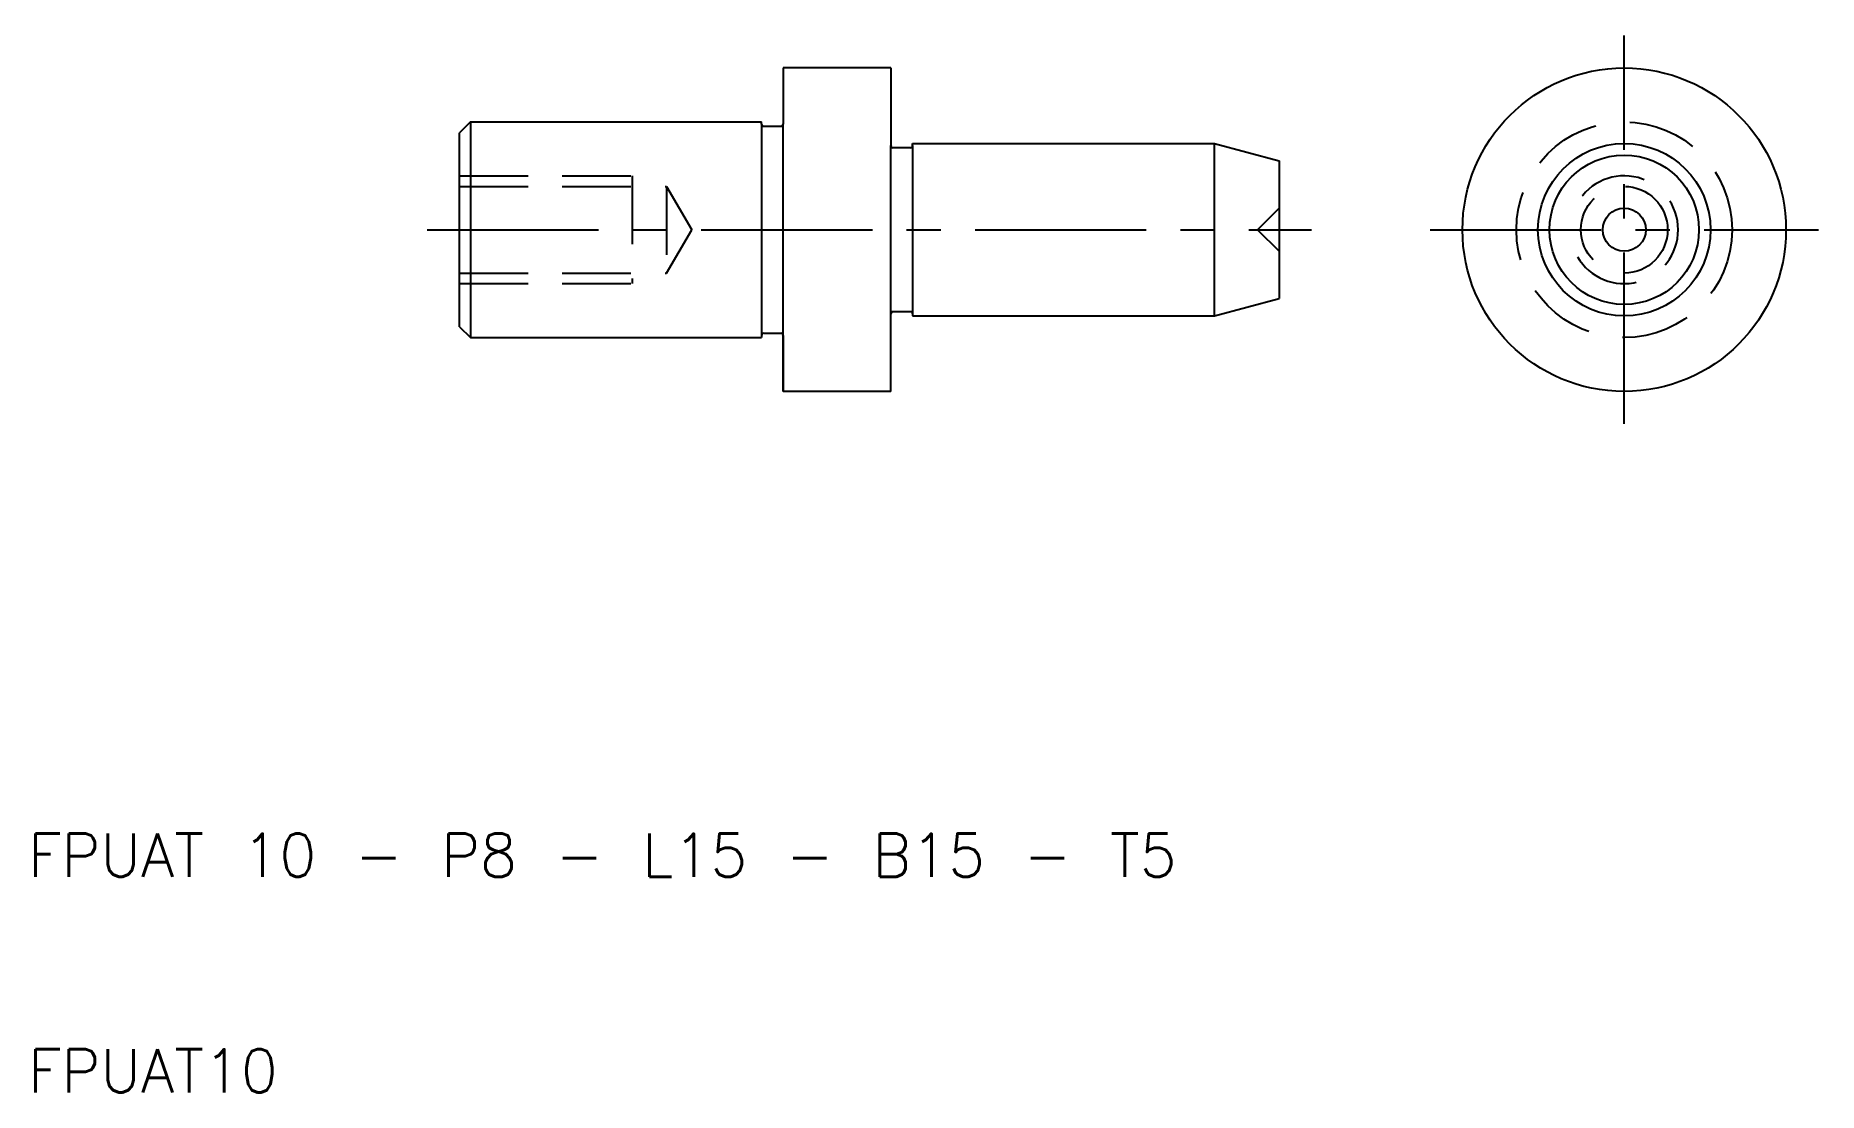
# Model space of a CAD drawing. Extents: x 10.3 to 93, y 10 to 59.
import ezdxf

# ---------------------------------------------------------------- set-up
doc = ezdxf.new("R2010")
doc.units = 0
doc.header["$LTSCALE"] = 0.25
doc.linetypes.add('CENTER', pattern=[50.8, 31.75, -6.35, 6.35, -6.35])
doc.linetypes.add('DASHED', pattern=[19.05, 12.7, -6.35])
doc.layers.get('0').update_dxf_attribs({"linetype": 'CONTINUOUS'})
doc.layers.add('CENTER', color=1, linetype='CENTER')
doc.styles.get("Standard").update_dxf_attribs({"font": 'txt.shx', "bigfont": 'extfont.shx'})

msp = doc.modelspace()

# ---------------------------------------------------------------- linework, layer by layer
for p, q in [((45, 57.5), (45, 54.9)), ((50, 57.5), (45, 57.5)), ((50, 57.5), (50, 53.9)), ((30.5, 55), (30, 54.5)), ((30.5, 55), (44, 55)), ((30.5, 55), (30.5, 45)), ((44, 54.9), (44, 55)), ((44, 54.9), (44, 45.1)), ((44.1, 54.8), (44.9, 54.8)), ((45, 45.1), (45, 54.9)), ((30, 45.5), (30, 54.5)), ((50, 46.1), (50, 53.9)), ((50.9, 53.8), (50.1, 53.8)), ((51, 54), (65, 54)), ((51, 53.9), (51, 54)), ((51, 53.9), (51, 54)), ((51, 53.9), (51, 46.1)), ((65, 46), (65, 54)), ((65, 54), (68, 53.196152)), ((68, 53.196152), (68, 46.803848)), ((65, 46), (68, 46.803848)), ((30, 45.5), (30.5, 45)), ((50, 42.5), (50, 46.1)), ((50.9, 46.2), (50.1, 46.2)), ((51, 46.1), (51, 46)), ((51, 46), (65, 46)), ((30.5, 45), (44, 45)), ((44, 45.1), (44, 45)), ((44.1, 45.2), (44.9, 45.2)), ((45, 42.5), (45, 45.1)), ((45, 45.1), (45, 42.5)), ((50, 42.5), (45, 42.5))]:
    msp.add_line(p, q)
at = {"color": 3, "linetype": 'DASHED'}
for p, q in [((30, 52.5), (38, 52.5)), ((38, 52.5), (38, 47.5)), ((30, 52.0095), (39.6, 52.0095)), ((39.6, 52.0095), (39.6, 47.9905)), ((39.6, 52.0095), (40.760185, 50)), ((67, 50), (68, 51)), ((39.6, 47.9905), (40.760185, 50)), ((67, 50), (68, 49)), ((30, 47.9905), (39.6, 47.9905)), ((30, 47.5), (38, 47.5))]:
    msp.add_line(p, q, dxfattribs=at)
for radius in [7.5, 4, 3.464102, 1]:
    msp.add_circle((84, 50), radius)
for radius in [5, 2.0095]:
    msp.add_circle((84, 50), radius, dxfattribs=at)
for centre, start, end in [((44.1, 54.9), 180, 270), ((44.9, 54.9), 270, 0), ((50.1, 53.9), 180, 270), ((50.9, 53.9), 270, 0), ((50.1, 46.1), 90, 180), ((50.9, 46.1), 0, 90), ((44.1, 45.1), 90, 180), ((44.9, 45.1), 0, 90)]:
    msp.add_arc(centre, 0.1, start, end)
msp.add_arc((84, 50), 2.5, 210, 150, dxfattribs=at)
at = {"layer": 'CENTER', "color": 1, "linetype": 'CENTER'}
for p, q in [((84, 41), (84, 59)), ((28.5, 50), (69.5, 50)), ((75, 50), (93, 50))]:
    msp.add_line(p, q, dxfattribs=at)

# ---------------------------------------------------------------- texts
for s, p in [('FPUAT 10 - P8 - L15 - B15 - T5', (10, 20)), ('FPUAT10', (10, 10))]:
    msp.add_text(s, height=2).set_placement(p)

doc.saveas('drawing.dxf')
